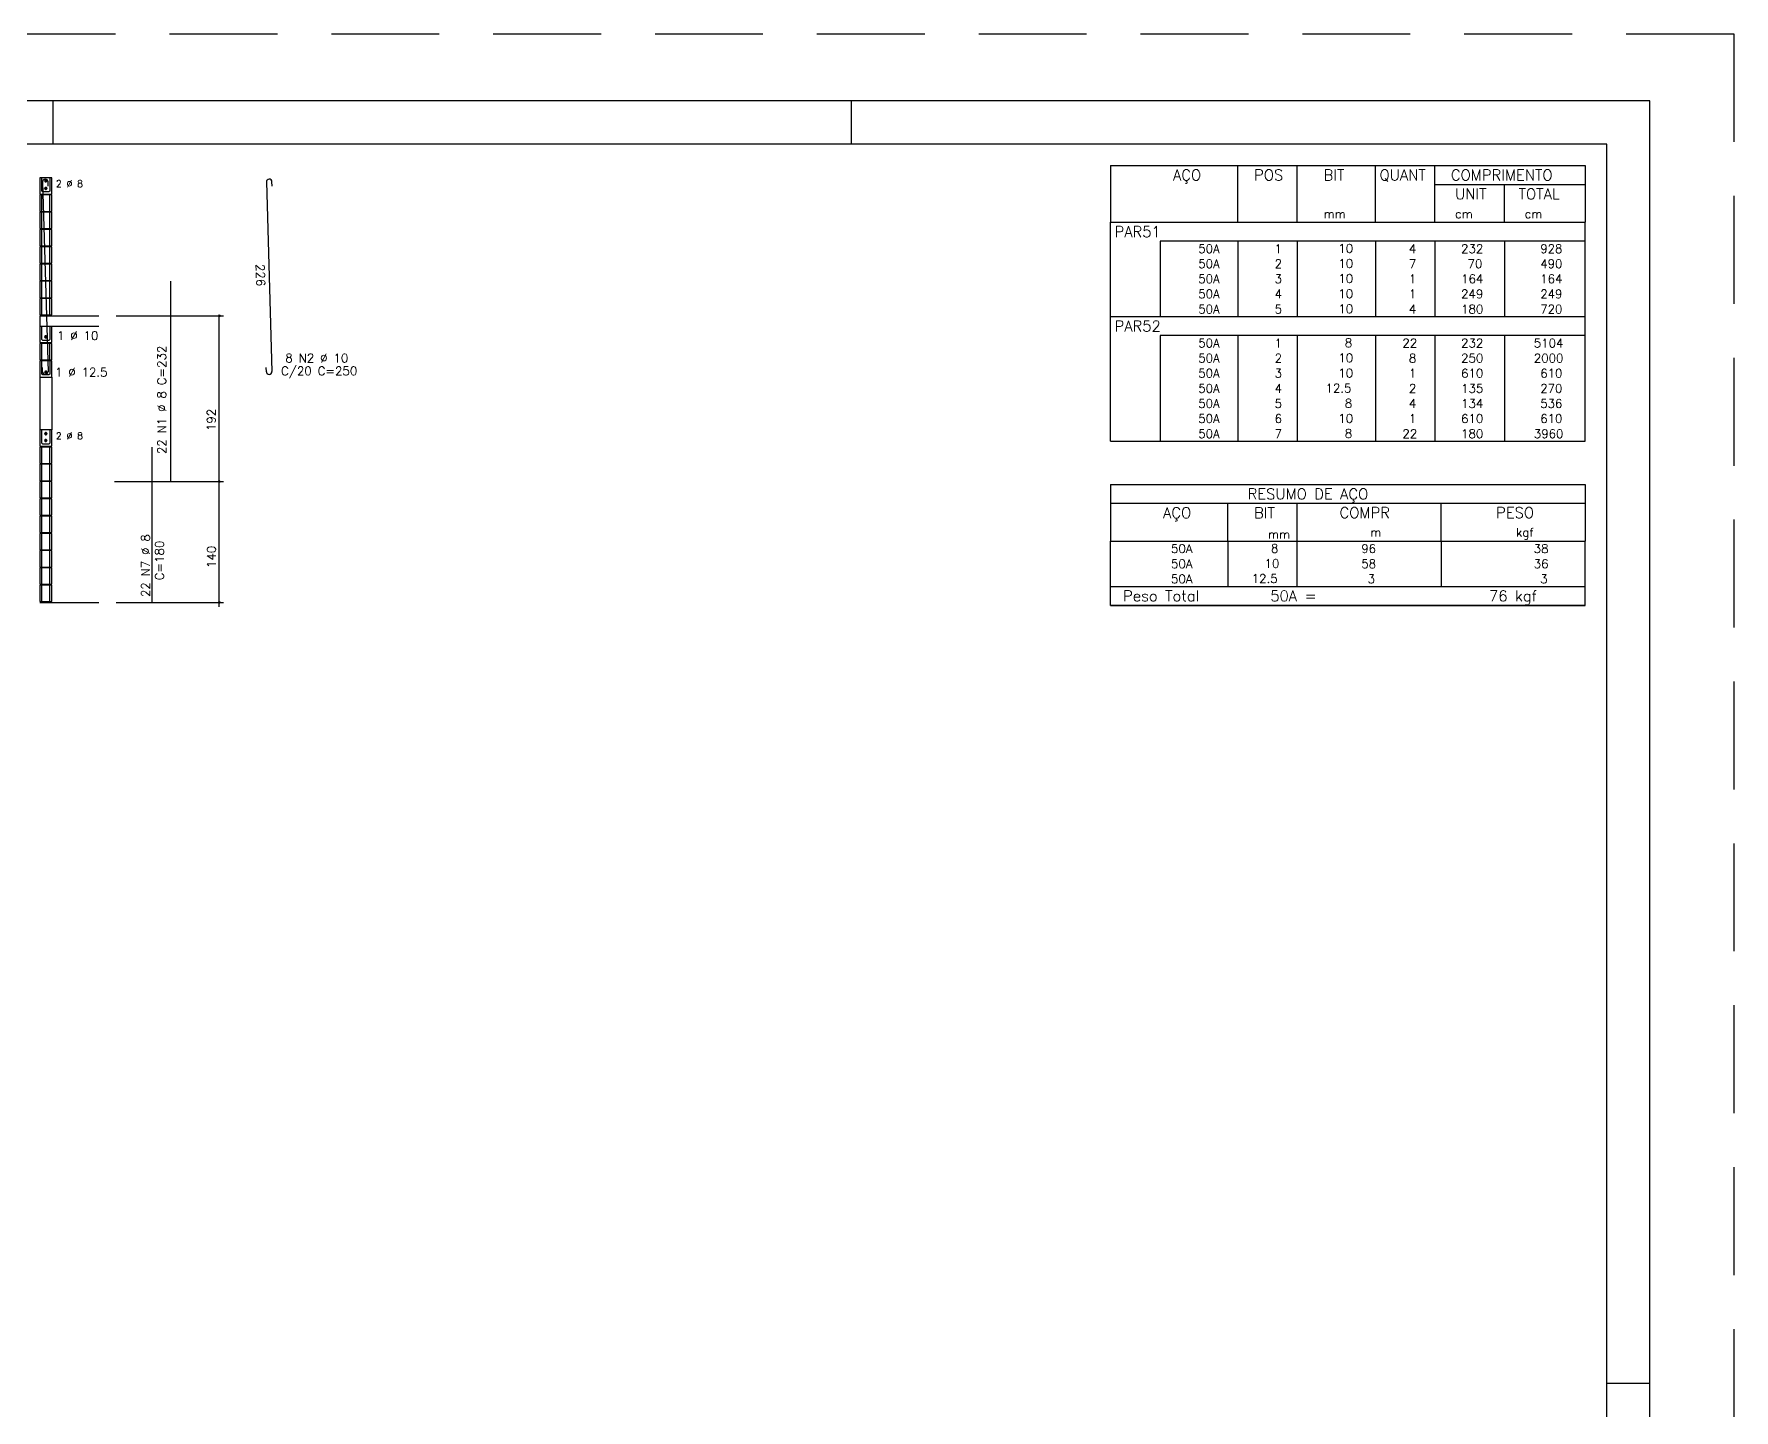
# Model space of a CAD drawing. Extents: x -1.9 to 86, y -1.6 to 60.9.
# Drawn here: x 46.66 to 86.05, y 29.07 to 60.95 of the extents above; entities that cross this region are included whole.
import ezdxf

# ---------------------------------------------------------------- set-up
doc = ezdxf.new("R2010")
doc.units = 0
doc.header["$MEASUREMENT"] = 0
doc.linetypes.add('HIDDEN', pattern=[0.375, 0.25, -0.125])
doc.layers.get('0').update_dxf_attribs({"linetype": 'CONTINUOUS'})
doc.layers.get('Defpoints').update_dxf_attribs({"linetype": 'CONTINUOUS'})
for name, color, linetype in [('ARQ_FOLHA', 7, 'CONTINUOUS'), ('PENA_02', 2, 'CONTINUOUS'), ('PENA_03', 3, 'CONTINUOUS'), ('PENA_05', 5, 'CONTINUOUS')]:
    doc.layers.add(name, color=color, linetype=linetype)
doc.styles.get("Standard").update_dxf_attribs({"font": 'ROMANS.SHX'})

# ---------------------------------------------------------------- blocks, each defined once
blk = doc.blocks.new('FOLHA A1 - 841 X 594')
at = {"layer": 'ARQ_FOLHA', "color": 1}
for p, q in [((-370, 584), (-370, 594)), ((-185, 584), (-185, 594)), ((-10, 297), (0, 297))]:
    blk.add_line(p, q, dxfattribs=at)
for points in [[(-841, 0), (0, 0), (0, 594), (-841, 594)], [(-816, 10), (-10, 10), (-10, 584), (-816, 584)]]:
    blk.add_lwpolyline(points, close=True, dxfattribs=at)
at = {"layer": 'Defpoints', "color": 8, "linetype": 'HIDDEN', "ltscale": 100}
blk.add_lwpolyline([(-860.5, 609.5), (-860.5, -15.5), (19.5, -15.5), (19.5, 609.5)], close=True, dxfattribs=at)
blk = doc.blocks.new('*U24')
blk.add_blockref('FOLHA A1 - 841 X 594', (0, 0))

msp = doc.modelspace()

# ---------------------------------------------------------------- linework, layer by layer
at = {"layer": 'PENA_02', "linetype": 'Continuous'}
for p, q in [((71.6, 57.903), (71.6, 56.59)), ((71.6, 57.903), (82.6, 57.903)), ((74.55, 56.59), (74.55, 57.903)), ((75.93, 56.59), (75.93, 57.903)), ((77.74, 56.59), (77.74, 57.903)), ((79.12, 56.59), (79.12, 57.903)), ((82.6, 57.903), (82.6, 56.59)), ((79.12, 57.465), (82.6, 57.465)), ((80.73, 56.59), (80.73, 57.465)), ((71.6, 56.59), (82.6, 56.59)), ((71.6, 56.153), (71.6, 56.59)), ((71.6, 56.59), (82.6, 56.59)), ((82.6, 56.153), (82.6, 56.59)), ((71.6, 55.803), (71.6, 56.153)), ((82.6, 56.153), (72.75, 56.153)), ((72.75, 56.153), (72.75, 55.803)), ((74.55, 56.153), (74.55, 55.803)), ((75.93, 56.153), (75.93, 55.803)), ((77.74, 56.153), (77.74, 55.803)), ((79.12, 56.153), (79.12, 55.803)), ((80.73, 56.153), (80.73, 55.803)), ((82.6, 55.803), (82.6, 56.153)), ((71.6, 55.453), (71.6, 55.803)), ((72.75, 55.803), (72.75, 55.453)), ((74.55, 55.803), (74.55, 55.453)), ((75.93, 55.803), (75.93, 55.453)), ((77.74, 55.803), (77.74, 55.453)), ((79.12, 55.803), (79.12, 55.453)), ((80.73, 55.803), (80.73, 55.453)), ((82.6, 55.453), (82.6, 55.803)), ((71.6, 55.102), (71.6, 55.453)), ((72.75, 55.453), (72.75, 55.102)), ((74.55, 55.453), (74.55, 55.102)), ((75.93, 55.453), (75.93, 55.102)), ((77.74, 55.453), (77.74, 55.102)), ((79.12, 55.453), (79.12, 55.102)), ((80.73, 55.453), (80.73, 55.102)), ((82.6, 55.102), (82.6, 55.453)), ((71.6, 54.752), (71.6, 55.102)), ((72.75, 55.102), (72.75, 54.752)), ((74.55, 55.102), (74.55, 54.752)), ((75.93, 55.102), (75.93, 54.752)), ((77.74, 55.102), (77.74, 54.752)), ((79.12, 55.102), (79.12, 54.752)), ((80.73, 55.102), (80.73, 54.752)), ((82.6, 54.752), (82.6, 55.102)), ((71.6, 54.403), (71.6, 54.752)), ((71.6, 53.965), (71.6, 54.403)), ((71.6, 54.403), (82.6, 54.403)), ((72.75, 54.752), (72.75, 54.403)), ((74.55, 54.752), (74.55, 54.403)), ((75.93, 54.752), (75.93, 54.403)), ((77.74, 54.752), (77.74, 54.403)), ((79.12, 54.752), (79.12, 54.403)), ((80.73, 54.752), (80.73, 54.403)), ((82.6, 54.403), (82.6, 54.752)), ((82.6, 53.965), (82.6, 54.403)), ((71.6, 53.615), (71.6, 53.965)), ((71.6, 53.265), (71.6, 53.615)), ((82.6, 53.965), (72.75, 53.965)), ((72.75, 53.965), (72.75, 53.615)), ((72.75, 53.615), (72.75, 53.265)), ((74.55, 53.965), (74.55, 53.615)), ((74.55, 53.615), (74.55, 53.265)), ((75.93, 53.965), (75.93, 53.615)), ((75.93, 53.615), (75.93, 53.265)), ((77.74, 53.965), (77.74, 53.615)), ((77.74, 53.615), (77.74, 53.265)), ((79.12, 53.965), (79.12, 53.615)), ((79.12, 53.615), (79.12, 53.265)), ((80.73, 53.965), (80.73, 53.615)), ((80.73, 53.615), (80.73, 53.265)), ((82.6, 53.615), (82.6, 53.965)), ((82.6, 53.265), (82.6, 53.615)), ((71.6, 52.915), (71.6, 53.265)), ((72.75, 53.265), (72.75, 52.915)), ((74.55, 53.265), (74.55, 52.915)), ((75.93, 53.265), (75.93, 52.915)), ((77.74, 53.265), (77.74, 52.915)), ((79.12, 53.265), (79.12, 52.915)), ((80.73, 53.265), (80.73, 52.915)), ((82.6, 52.915), (82.6, 53.265)), ((71.6, 52.565), (71.6, 52.915)), ((72.75, 52.915), (72.75, 52.565)), ((74.55, 52.915), (74.55, 52.565)), ((75.93, 52.915), (75.93, 52.565)), ((77.74, 52.915), (77.74, 52.565)), ((79.12, 52.915), (79.12, 52.565)), ((80.73, 52.915), (80.73, 52.565)), ((82.6, 52.565), (82.6, 52.915)), ((71.6, 52.215), (71.6, 52.565)), ((72.75, 52.565), (72.75, 52.215)), ((74.55, 52.565), (74.55, 52.215)), ((75.93, 52.565), (75.93, 52.215)), ((77.74, 52.565), (77.74, 52.215)), ((79.12, 52.565), (79.12, 52.215)), ((80.73, 52.565), (80.73, 52.215)), ((82.6, 52.215), (82.6, 52.565)), ((71.6, 51.865), (71.6, 52.215)), ((72.75, 52.215), (72.75, 51.865)), ((74.55, 52.215), (74.55, 51.865)), ((75.93, 52.215), (75.93, 51.865)), ((77.74, 52.215), (77.74, 51.865)), ((79.12, 52.215), (79.12, 51.865)), ((80.73, 52.215), (80.73, 51.865)), ((82.6, 51.865), (82.6, 52.215)), ((71.6, 51.515), (71.6, 51.865)), ((72.75, 51.865), (72.75, 51.515)), ((74.55, 51.865), (74.55, 51.515)), ((75.93, 51.865), (75.93, 51.515)), ((77.74, 51.865), (77.74, 51.515)), ((79.12, 51.865), (79.12, 51.515)), ((80.73, 51.865), (80.73, 51.515)), ((82.6, 51.515), (82.6, 51.865)), ((71.6, 51.515), (82.6, 51.515)), ((71.6, 50.515), (71.6, 49.203)), ((71.6, 50.515), (82.6, 50.515)), ((82.6, 50.515), (82.6, 49.203)), ((71.6, 50.078), (82.6, 50.078)), ((74.32, 49.203), (74.32, 50.078)), ((75.93, 49.203), (75.93, 50.078)), ((79.265, 49.203), (79.265, 50.078)), ((71.6, 49.203), (82.6, 49.203)), ((71.6, 48.853), (71.6, 49.203)), ((71.6, 48.502), (71.6, 48.853)), ((74.32, 49.203), (74.32, 48.853)), ((74.32, 48.853), (74.32, 48.502)), ((75.93, 48.853), (75.93, 49.203)), ((75.93, 48.502), (75.93, 48.853)), ((79.265, 49.203), (79.265, 48.853)), ((79.265, 48.853), (79.265, 48.502)), ((82.6, 48.853), (82.6, 49.203)), ((82.6, 48.502), (82.6, 48.853)), ((71.6, 48.153), (71.6, 48.502)), ((74.32, 48.502), (74.32, 48.153)), ((75.93, 48.153), (75.93, 48.502)), ((79.265, 48.502), (79.265, 48.153)), ((82.6, 48.153), (82.6, 48.502)), ((71.6, 48.153), (82.6, 48.153)), ((71.6, 47.715), (71.6, 48.153)), ((71.6, 48.153), (82.6, 48.153)), ((82.6, 47.715), (82.6, 48.153)), ((82.6, 47.715), (71.6, 47.715)), ((71.6, 47.715), (82.6, 47.715))]:
    msp.add_line(p, q, dxfattribs=at)
for centre, radius in [((50.952, 54.422), 0.02), ((50.952, 54.422), 0.01), ((50.952, 50.582), 0.02), ((50.952, 50.582), 0.01), ((50.952, 47.782), 0.02), ((50.952, 47.782), 0.01)]:
    msp.add_circle(centre, radius, dxfattribs=at)
at = {"layer": 'PENA_03', "linetype": 'Continuous'}
for p, q in [((46.842, 56.842), (46.842, 57.222)), ((47.022, 56.842), (47.022, 57.222)), ((46.842, 56.442), (46.842, 56.822)), ((47.022, 56.442), (47.022, 56.822)), ((46.842, 56.042), (46.842, 56.422)), ((47.022, 56.042), (47.022, 56.422)), ((46.842, 55.642), (46.842, 56.022)), ((47.022, 55.642), (47.022, 56.022)), ((46.842, 55.242), (46.842, 55.622)), ((47.022, 55.242), (47.022, 55.622)), ((46.842, 54.842), (46.842, 55.222)), ((47.022, 54.842), (47.022, 55.222)), ((46.842, 54.442), (46.842, 54.822)), ((47.022, 54.442), (47.022, 54.822)), ((46.792, 54.422), (46.792, 53.802)), ((46.792, 54.422), (48.162, 54.422)), ((48.562, 54.422), (51.052, 54.422)), ((50.952, 47.682), (50.952, 54.422)), ((46.792, 54.182), (48.162, 54.182)), ((46.842, 53.402), (46.842, 53.782)), ((47.022, 53.402), (47.022, 53.782)), ((46.792, 53.002), (46.792, 51.782)), ((47.072, 53.002), (47.072, 51.782)), ((46.842, 51.002), (46.842, 51.382)), ((47.022, 51.002), (47.022, 51.382)), ((46.842, 50.602), (46.842, 50.982)), ((47.022, 50.602), (47.022, 50.982)), ((46.842, 50.202), (46.842, 50.582)), ((47.022, 50.202), (47.022, 50.582)), ((48.52, 50.582), (51.052, 50.582)), ((46.842, 49.802), (46.842, 50.182)), ((47.022, 49.802), (47.022, 50.182)), ((46.842, 49.402), (46.842, 49.782)), ((47.022, 49.402), (47.022, 49.782)), ((46.842, 49.002), (46.842, 49.382)), ((47.022, 49.002), (47.022, 49.382)), ((46.842, 48.602), (46.842, 48.982)), ((47.022, 48.602), (47.022, 48.982)), ((46.842, 48.202), (46.842, 48.582)), ((47.022, 48.202), (47.022, 48.582)), ((46.842, 47.802), (46.842, 48.182)), ((47.022, 47.802), (47.022, 48.182)), ((46.792, 47.782), (48.162, 47.782)), ((48.562, 47.782), (51.052, 47.782))]:
    msp.add_line(p, q, dxfattribs=at)
for points in [[(46.792, 57.242), (47.072, 57.242), (47.072, 57.622), (46.792, 57.622), (46.792, 57.242)], [(47.022, 57.622), (47.022, 57.312), (47.002, 57.292), (46.862, 57.292), (46.842, 57.312), (46.842, 57.622)], [(46.956, 57.55), (46.954, 57.561), (46.948, 57.569), (46.939, 57.574), (46.928, 57.575), (46.919, 57.572), (46.911, 57.565), (46.907, 57.556), (46.907, 57.545), (46.911, 57.536), (46.919, 57.529), (46.928, 57.526), (46.939, 57.527), (46.948, 57.532), (46.954, 57.54), (46.956, 57.55)], [(46.792, 56.842), (47.072, 56.842), (47.072, 57.222), (46.792, 57.222), (46.792, 56.842)], [(46.956, 57.373), (46.954, 57.383), (46.948, 57.392), (46.939, 57.397), (46.928, 57.398), (46.919, 57.395), (46.911, 57.388), (46.907, 57.379), (46.907, 57.368), (46.911, 57.359), (46.919, 57.352), (46.928, 57.348), (46.939, 57.35), (46.948, 57.355), (46.954, 57.363), (46.956, 57.373)], [(46.792, 56.442), (47.072, 56.442), (47.072, 56.822), (46.792, 56.822), (46.792, 56.442)], [(46.792, 56.042), (47.072, 56.042), (47.072, 56.422), (46.792, 56.422), (46.792, 56.042)], [(46.792, 55.642), (47.072, 55.642), (47.072, 56.022), (46.792, 56.022), (46.792, 55.642)], [(46.792, 55.242), (47.072, 55.242), (47.072, 55.622), (46.792, 55.622), (46.792, 55.242)], [(46.792, 54.842), (47.072, 54.842), (47.072, 55.222), (46.792, 55.222), (46.792, 54.842)], [(46.792, 54.442), (47.072, 54.442), (47.072, 54.822), (46.792, 54.822), (46.792, 54.442)], [(46.792, 53.802), (47.072, 53.802), (47.072, 54.182)], [(47.022, 54.182), (47.022, 53.872), (47.002, 53.852), (46.862, 53.852), (46.842, 53.872), (46.842, 54.182)], [(46.792, 53.402), (47.072, 53.402), (47.072, 53.782), (46.792, 53.782), (46.792, 53.402)], [(46.956, 53.933), (46.954, 53.943), (46.948, 53.952), (46.939, 53.957), (46.928, 53.958), (46.919, 53.955), (46.911, 53.948), (46.907, 53.939), (46.907, 53.928), (46.911, 53.919), (46.919, 53.912), (46.928, 53.908), (46.939, 53.91), (46.948, 53.915), (46.954, 53.923), (46.956, 53.933)], [(46.792, 53.002), (47.072, 53.002), (47.072, 53.382), (46.792, 53.382), (46.792, 53.002)], [(47.022, 53.382), (47.022, 53.072), (47.002, 53.052), (46.862, 53.052), (46.842, 53.072), (46.842, 53.382)], [(46.958, 53.117), (46.956, 53.127), (46.95, 53.136), (46.941, 53.141), (46.93, 53.142), (46.921, 53.139), (46.913, 53.132), (46.909, 53.123), (46.909, 53.112), (46.913, 53.103), (46.921, 53.096), (46.93, 53.092), (46.941, 53.094), (46.95, 53.099), (46.956, 53.107), (46.958, 53.117)], [(46.792, 51.402), (47.072, 51.402), (47.072, 51.782), (46.792, 51.782), (46.792, 51.402)], [(47.022, 51.782), (47.022, 51.472), (47.002, 51.452), (46.862, 51.452), (46.842, 51.472), (46.842, 51.782)], [(46.956, 51.692), (46.954, 51.702), (46.948, 51.711), (46.939, 51.716), (46.928, 51.717), (46.919, 51.714), (46.911, 51.707), (46.907, 51.697), (46.907, 51.687), (46.911, 51.677), (46.919, 51.67), (46.928, 51.667), (46.939, 51.668), (46.948, 51.673), (46.954, 51.682), (46.956, 51.692)], [(46.792, 51.002), (47.072, 51.002), (47.072, 51.382), (46.792, 51.382), (46.792, 51.002)], [(46.956, 51.533), (46.954, 51.543), (46.948, 51.552), (46.939, 51.557), (46.928, 51.558), (46.919, 51.555), (46.911, 51.548), (46.907, 51.539), (46.907, 51.528), (46.911, 51.519), (46.919, 51.512), (46.928, 51.508), (46.939, 51.51), (46.948, 51.515), (46.954, 51.523), (46.956, 51.533)], [(46.792, 50.602), (47.072, 50.602), (47.072, 50.982), (46.792, 50.982), (46.792, 50.602)], [(46.792, 50.202), (47.072, 50.202), (47.072, 50.582), (46.792, 50.582), (46.792, 50.202)], [(46.792, 49.802), (47.072, 49.802), (47.072, 50.182), (46.792, 50.182), (46.792, 49.802)], [(46.792, 49.402), (47.072, 49.402), (47.072, 49.782), (46.792, 49.782), (46.792, 49.402)], [(46.792, 49.002), (47.072, 49.002), (47.072, 49.382), (46.792, 49.382), (46.792, 49.002)], [(46.792, 48.602), (47.072, 48.602), (47.072, 48.982), (46.792, 48.982), (46.792, 48.602)], [(46.792, 48.202), (47.072, 48.202), (47.072, 48.582), (46.792, 48.582), (46.792, 48.202)], [(46.792, 47.802), (47.072, 47.802), (47.072, 48.182), (46.792, 48.182), (46.792, 47.802)]]:
    msp.add_lwpolyline(points, dxfattribs=at)
for centre in [(46.931, 57.55), (46.931, 57.373), (46.931, 53.933), (46.933, 53.117), (46.931, 51.692), (46.931, 51.533)]:
    msp.add_circle(centre, 0.025, dxfattribs=at)
for points in [[(46.956, 57.55), (46.911, 57.565), (46.907, 57.556)], [(46.956, 57.55), (46.907, 57.556), (46.907, 57.545)], [(46.956, 57.55), (46.907, 57.545), (46.911, 57.536)], [(46.956, 57.55), (46.919, 57.572), (46.908, 57.559)], [(46.956, 57.55), (46.908, 57.559), (46.908, 57.542)], [(46.956, 57.55), (46.908, 57.542), (46.919, 57.529)], [(46.956, 57.55), (46.919, 57.572), (46.911, 57.565)], [(46.956, 57.55), (46.911, 57.536), (46.919, 57.529)], [(46.956, 57.55), (46.935, 57.575), (46.919, 57.572)], [(46.956, 57.55), (46.928, 57.575), (46.919, 57.572)], [(46.956, 57.55), (46.919, 57.529), (46.935, 57.526)], [(46.956, 57.55), (46.919, 57.529), (46.928, 57.526)], [(46.956, 57.55), (46.939, 57.574), (46.928, 57.575)], [(46.956, 57.55), (46.928, 57.526), (46.939, 57.527)], [(46.956, 57.55), (46.95, 57.566), (46.935, 57.575)], [(46.956, 57.55), (46.935, 57.526), (46.95, 57.534)], [(46.956, 57.55), (46.948, 57.569), (46.939, 57.574)], [(46.956, 57.55), (46.939, 57.527), (46.948, 57.532)], [(46.956, 57.55), (46.954, 57.561), (46.948, 57.569)], [(46.956, 57.55), (46.948, 57.532), (46.954, 57.54)], [(46.956, 57.55), (46.95, 57.534), (46.956, 57.55)], [(46.956, 57.55), (46.954, 57.54), (46.956, 57.55)], [(46.956, 57.373), (46.911, 57.388), (46.907, 57.379)], [(46.956, 57.373), (46.907, 57.379), (46.907, 57.368)], [(46.956, 57.373), (46.907, 57.368), (46.911, 57.359)], [(46.956, 57.373), (46.919, 57.395), (46.908, 57.382)], [(46.956, 57.373), (46.908, 57.382), (46.908, 57.365)], [(46.956, 57.373), (46.908, 57.365), (46.919, 57.352)], [(46.956, 57.373), (46.919, 57.395), (46.911, 57.388)], [(46.956, 57.373), (46.911, 57.359), (46.919, 57.352)], [(46.956, 57.373), (46.935, 57.398), (46.919, 57.395)], [(46.956, 57.373), (46.928, 57.398), (46.919, 57.395)], [(46.956, 57.373), (46.919, 57.352), (46.935, 57.349)], [(46.956, 57.373), (46.919, 57.352), (46.928, 57.348)], [(46.956, 57.373), (46.939, 57.397), (46.928, 57.398)], [(46.956, 57.373), (46.928, 57.348), (46.939, 57.35)], [(46.956, 57.373), (46.95, 57.389), (46.935, 57.398)], [(46.956, 57.373), (46.935, 57.349), (46.95, 57.357)], [(46.956, 57.373), (46.948, 57.392), (46.939, 57.397)], [(46.956, 57.373), (46.939, 57.35), (46.948, 57.355)], [(46.956, 57.373), (46.954, 57.383), (46.948, 57.392)], [(46.956, 57.373), (46.948, 57.355), (46.954, 57.363)], [(46.956, 57.373), (46.95, 57.357), (46.956, 57.373)], [(46.956, 57.373), (46.954, 57.363), (46.956, 57.373)], [(46.956, 53.933), (46.911, 53.948), (46.907, 53.939)], [(46.956, 53.933), (46.907, 53.939), (46.907, 53.928)], [(46.956, 53.933), (46.907, 53.928), (46.911, 53.919)], [(46.956, 53.933), (46.919, 53.955), (46.908, 53.942)], [(46.956, 53.933), (46.908, 53.942), (46.908, 53.925)], [(46.956, 53.933), (46.908, 53.925), (46.919, 53.912)], [(46.956, 53.933), (46.919, 53.955), (46.911, 53.948)], [(46.956, 53.933), (46.911, 53.919), (46.919, 53.912)], [(46.956, 53.933), (46.935, 53.958), (46.919, 53.955)], [(46.956, 53.933), (46.928, 53.958), (46.919, 53.955)], [(46.956, 53.933), (46.919, 53.912), (46.935, 53.909)], [(46.956, 53.933), (46.919, 53.912), (46.928, 53.908)], [(46.956, 53.933), (46.939, 53.957), (46.928, 53.958)], [(46.956, 53.933), (46.928, 53.908), (46.939, 53.91)], [(46.956, 53.933), (46.95, 53.949), (46.935, 53.958)], [(46.956, 53.933), (46.935, 53.909), (46.95, 53.917)], [(46.956, 53.933), (46.948, 53.952), (46.939, 53.957)], [(46.956, 53.933), (46.939, 53.91), (46.948, 53.915)], [(46.956, 53.933), (46.954, 53.943), (46.948, 53.952)], [(46.956, 53.933), (46.948, 53.915), (46.954, 53.923)], [(46.956, 53.933), (46.95, 53.917), (46.956, 53.933)], [(46.956, 53.933), (46.954, 53.923), (46.956, 53.933)], [(46.958, 53.117), (46.913, 53.132), (46.909, 53.123)], [(46.958, 53.117), (46.909, 53.123), (46.909, 53.112)], [(46.958, 53.117), (46.909, 53.112), (46.913, 53.103)], [(46.958, 53.117), (46.921, 53.139), (46.91, 53.126)], [(46.958, 53.117), (46.91, 53.126), (46.91, 53.109)], [(46.958, 53.117), (46.91, 53.109), (46.921, 53.096)], [(46.958, 53.117), (46.921, 53.139), (46.913, 53.132)], [(46.958, 53.117), (46.913, 53.103), (46.921, 53.096)], [(46.958, 53.117), (46.937, 53.142), (46.921, 53.139)], [(46.958, 53.117), (46.93, 53.142), (46.921, 53.139)], [(46.958, 53.117), (46.921, 53.096), (46.937, 53.093)], [(46.958, 53.117), (46.921, 53.096), (46.93, 53.092)], [(46.958, 53.117), (46.941, 53.141), (46.93, 53.142)], [(46.958, 53.117), (46.93, 53.092), (46.941, 53.094)], [(46.958, 53.117), (46.952, 53.133), (46.937, 53.142)], [(46.958, 53.117), (46.937, 53.093), (46.952, 53.101)], [(46.958, 53.117), (46.95, 53.136), (46.941, 53.141)], [(46.958, 53.117), (46.941, 53.094), (46.95, 53.099)], [(46.958, 53.117), (46.956, 53.127), (46.95, 53.136)], [(46.958, 53.117), (46.95, 53.099), (46.956, 53.107)], [(46.958, 53.117), (46.952, 53.101), (46.958, 53.117)], [(46.958, 53.117), (46.956, 53.107), (46.958, 53.117)], [(46.956, 51.692), (46.911, 51.707), (46.907, 51.697)], [(46.956, 51.692), (46.907, 51.697), (46.907, 51.687)], [(46.956, 51.692), (46.907, 51.687), (46.911, 51.677)], [(46.956, 51.692), (46.919, 51.714), (46.908, 51.701)], [(46.956, 51.692), (46.908, 51.701), (46.908, 51.684)], [(46.956, 51.692), (46.908, 51.684), (46.919, 51.67)], [(46.956, 51.692), (46.919, 51.714), (46.911, 51.707)], [(46.956, 51.692), (46.911, 51.677), (46.919, 51.67)], [(46.956, 51.692), (46.935, 51.717), (46.919, 51.714)], [(46.956, 51.692), (46.928, 51.717), (46.919, 51.714)], [(46.956, 51.692), (46.919, 51.67), (46.935, 51.667)], [(46.956, 51.692), (46.919, 51.67), (46.928, 51.667)], [(46.956, 51.692), (46.939, 51.716), (46.928, 51.717)], [(46.956, 51.692), (46.928, 51.667), (46.939, 51.668)], [(46.956, 51.692), (46.95, 51.708), (46.935, 51.717)], [(46.956, 51.692), (46.935, 51.667), (46.95, 51.676)], [(46.956, 51.692), (46.948, 51.711), (46.939, 51.716)], [(46.956, 51.692), (46.939, 51.668), (46.948, 51.673)], [(46.956, 51.692), (46.954, 51.702), (46.948, 51.711)], [(46.956, 51.692), (46.948, 51.673), (46.954, 51.682)], [(46.956, 51.692), (46.95, 51.676), (46.956, 51.692)], [(46.956, 51.692), (46.954, 51.682), (46.956, 51.692)], [(46.956, 51.533), (46.911, 51.548), (46.907, 51.539)], [(46.956, 51.533), (46.907, 51.539), (46.907, 51.528)], [(46.956, 51.533), (46.907, 51.528), (46.911, 51.519)], [(46.956, 51.533), (46.919, 51.555), (46.908, 51.542)], [(46.956, 51.533), (46.908, 51.542), (46.908, 51.525)], [(46.956, 51.533), (46.908, 51.525), (46.919, 51.512)], [(46.956, 51.533), (46.919, 51.555), (46.911, 51.548)], [(46.956, 51.533), (46.911, 51.519), (46.919, 51.512)], [(46.956, 51.533), (46.935, 51.558), (46.919, 51.555)], [(46.956, 51.533), (46.928, 51.558), (46.919, 51.555)], [(46.956, 51.533), (46.919, 51.512), (46.935, 51.509)], [(46.956, 51.533), (46.919, 51.512), (46.928, 51.508)], [(46.956, 51.533), (46.939, 51.557), (46.928, 51.558)], [(46.956, 51.533), (46.928, 51.508), (46.939, 51.51)], [(46.956, 51.533), (46.95, 51.549), (46.935, 51.558)], [(46.956, 51.533), (46.935, 51.509), (46.95, 51.517)], [(46.956, 51.533), (46.948, 51.552), (46.939, 51.557)], [(46.956, 51.533), (46.939, 51.51), (46.948, 51.515)], [(46.956, 51.533), (46.954, 51.543), (46.948, 51.552)], [(46.956, 51.533), (46.948, 51.515), (46.954, 51.523)], [(46.956, 51.533), (46.95, 51.517), (46.956, 51.533)], [(46.956, 51.533), (46.954, 51.523), (46.956, 51.533)]]:
    msp.add_solid(points, dxfattribs=at)
at = {"layer": 'PENA_05', "linetype": 'Continuous'}
for p, q in [((46.857, 57.52), (46.983, 53.128)), ((46.988, 57.424), (46.985, 57.524)), ((52.044, 57.522), (52.17, 53.13)), ((52.175, 57.426), (52.172, 57.526)), ((49.826, 50.582), (49.826, 55.222)), ((46.855, 53.125), (46.852, 53.225)), ((52.042, 53.127), (52.039, 53.227)), ((49.4, 47.782), (49.4, 51.382))]:
    msp.add_line(p, q, dxfattribs=at)
for centre, start, end in [((46.921, 57.522), 1.636, 181.636), ((52.108, 57.524), 1.636, 181.636), ((46.919, 53.127), 181.636, 1.636), ((52.106, 53.129), 181.636, 1.636)]:
    msp.add_arc(centre, 0.064, start, end, dxfattribs=at)

# ---------------------------------------------------------------- block references
at = {"xscale": 0.09999999999999938, "yscale": 0.09999999999999938, "zscale": 0.09999999999999938}
msp.add_blockref('*U24', (84.1, 0), dxfattribs=at)

# ---------------------------------------------------------------- texts
at = {"layer": 'PENA_02', "linetype": 'Continuous'}
for s, height, p in [('AÇO', 0.25, (73.05, 57.559)), ('POS', 0.25, (74.93, 57.559)), ('BIT', 0.25, (76.54, 57.559)), ('QUANT', 0.25, (77.836, 57.559)), ('COMPRIMENTO', 0.25, (79.489, 57.559)), ('UNIT', 0.25, (79.587, 57.121)), ('TOTAL', 0.25, (81.059, 57.121)), ('mm', 0.2, (76.54, 56.684)), ('cm', 0.2, (79.587, 56.684)), ('cm', 0.2, (81.197, 56.684)), ('PAR51', 0.25, (71.696, 56.246)), ('     50A', 0.2, (72.89, 55.877)), ('  1', 0.2, (75.13, 55.877)), ('     10', 0.2, (76.137, 55.884)), ('    4', 0.2, (77.92, 55.877)), ('    232', 0.2, (79.13, 55.877)), ('    928', 0.2, (80.964, 55.877)), ('     50A', 0.2, (72.89, 55.528)), ('  2', 0.2, (75.13, 55.528)), ('     10', 0.2, (76.137, 55.534)), ('    7', 0.2, (77.92, 55.528)), ('     70', 0.2, (79.13, 55.528)), ('    490', 0.2, (80.964, 55.528)), ('     50A', 0.2, (72.89, 55.178)), ('  3', 0.2, (75.13, 55.178)), ('     10', 0.2, (76.137, 55.184)), ('    1', 0.2, (77.92, 55.178)), ('    164', 0.2, (79.13, 55.178)), ('    164', 0.2, (80.964, 55.178)), ('     50A', 0.2, (72.89, 54.828)), ('  4', 0.2, (75.13, 54.828)), ('     10', 0.2, (76.137, 54.834)), ('    1', 0.2, (77.92, 54.828)), ('    249', 0.2, (79.13, 54.828)), ('    249', 0.2, (80.964, 54.828)), ('     50A', 0.2, (72.89, 54.477)), ('  5', 0.2, (75.13, 54.477)), ('     10', 0.2, (76.137, 54.484)), ('    4', 0.2, (77.92, 54.477)), ('    180', 0.2, (79.13, 54.477)), ('    720', 0.2, (80.964, 54.477)), ('PAR52', 0.25, (71.696, 54.059)), ('     50A', 0.2, (72.89, 53.69)), ('  1', 0.2, (75.13, 53.69)), ('      8', 0.2, (76.137, 53.696)), ('   22', 0.2, (77.92, 53.69)), ('    232', 0.2, (79.13, 53.69)), ('   5104', 0.2, (80.964, 53.69)), ('     50A', 0.2, (72.89, 53.34)), ('     50A', 0.2, (72.89, 52.99)), ('  2', 0.2, (75.13, 53.34)), ('  3', 0.2, (75.13, 52.99)), ('     10', 0.2, (76.137, 53.346)), ('     10', 0.2, (76.137, 52.996)), ('    8', 0.2, (77.92, 53.34)), ('    1', 0.2, (77.92, 52.99)), ('    250', 0.2, (79.13, 53.34)), ('    610', 0.2, (79.13, 52.99)), ('   2000', 0.2, (80.964, 53.34)), ('    610', 0.2, (80.964, 52.99)), ('     50A', 0.2, (72.89, 52.64)), ('  4', 0.2, (75.13, 52.64)), ('   12.5', 0.2, (76.137, 52.646)), ('    2', 0.2, (77.92, 52.64)), ('    135', 0.2, (79.13, 52.64)), ('    270', 0.2, (80.964, 52.64)), ('     50A', 0.2, (72.89, 52.29)), ('  5', 0.2, (75.13, 52.29)), ('      8', 0.2, (76.137, 52.296)), ('    4', 0.2, (77.92, 52.29)), ('    134', 0.2, (79.13, 52.29)), ('    536', 0.2, (80.964, 52.29)), ('     50A', 0.2, (72.89, 51.94)), ('  6', 0.2, (75.13, 51.94)), ('     10', 0.2, (76.137, 51.946)), ('    1', 0.2, (77.92, 51.94)), ('    610', 0.2, (79.13, 51.94)), ('    610', 0.2, (80.964, 51.94)), ('     50A', 0.2, (72.89, 51.59)), ('  7', 0.2, (75.13, 51.59)), ('      8', 0.2, (76.137, 51.596)), ('   22', 0.2, (77.92, 51.59)), ('    180', 0.2, (79.13, 51.59)), ('   3960', 0.2, (80.964, 51.59)), ('RESUMO DE AÇO', 0.25, (74.78, 50.171)), ('AÇO', 0.25, (72.82, 49.734)), ('BIT', 0.25, (74.93, 49.734)), ('COMPR', 0.25, (76.909, 49.737)), ('PESO', 0.25, (80.538, 49.737)), ('mm', 0.2, (75.251, 49.26)), ('m', 0.2, (77.623, 49.306)), ('kgf', 0.2, (81.001, 49.306)), ('     50A', 0.2, (72.26, 48.928)), ('      8', 0.2, (74.427, 48.934)), ('     96', 0.2, (76.668, 48.928)), ('      38', 0.2, (80.515, 48.928)), ('     50A', 0.2, (72.26, 48.578)), ('     10', 0.2, (74.427, 48.584)), ('     58', 0.2, (76.668, 48.578)), ('      36', 0.2, (80.515, 48.578)), ('Peso Total        50A =', 0.25, (71.893, 47.809)), ('     50A', 0.2, (72.26, 48.227)), ('   12.5', 0.2, (74.427, 48.234)), ('      3', 0.2, (76.668, 48.227)), ('      76 kgf', 0.25, (79.257, 47.809)), ('       3', 0.2, (80.515, 48.227))]:
    msp.add_text(s, height=height, dxfattribs=at).set_placement(p)
at = {"layer": 'PENA_03', "linetype": 'Continuous'}
for s, height, p in [('2 %%c 8', 0.16, (47.164, 57.402)), ('1 %%c 10', 0.2, (47.19, 53.862)), ('1 %%c 12.5', 0.2, (47.144, 53.016)), ('C/20 C=250', 0.2, (52.383, 53.044)), ('8 N2 %%c 10', 0.2, (52.483, 53.344)), ('2 %%c 8', 0.16, (47.164, 51.562))]:
    msp.add_text(s, height=height, dxfattribs=at).set_placement(p)
for s, rotation, p in [('226', 271.636, (51.799, 55.618)), ('22 N1 %%c 8 C=232', 90, (49.717, 51.219)), ('192', 90, (50.866, 51.754)), ('22 N7 %%c 8', 90, (49.342, 47.906)), ('C=180', 90, (49.665, 48.295)), ('140', 90, (50.868, 48.579))]:
    msp.add_text(s, height=0.2, rotation=rotation, dxfattribs=at).set_placement(p)

doc.saveas('drawing.dxf')
